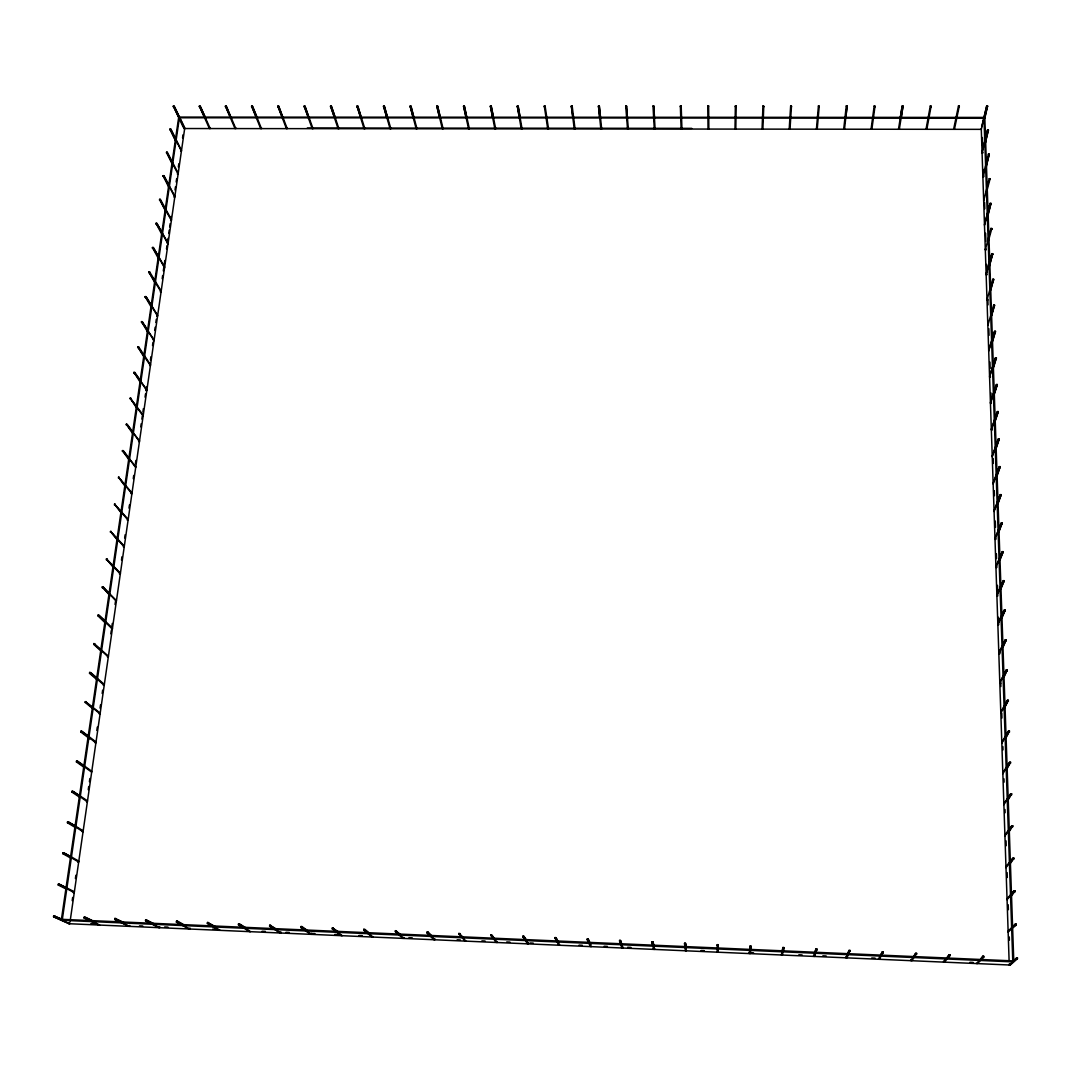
<?xml version="1.0" encoding="UTF-8"?>
<svg xmlns="http://www.w3.org/2000/svg" width="1071" height="1071" viewBox="0 0 1071 1071"><rect width="100%" height="100%" fill="white"/><g stroke="black" fill="none" stroke-linecap="round" stroke-linejoin="round"><path stroke-width="1.5" d="M813.612 955.426L813.612 956.403L815.941 948.946L816.932 948.986L814.576 956.457L814.589 955.466M818.418 105.989L819.248 106.698L818.418 105.989L816.41 129.189M815.941 948.946L814.763 953.217L783.129 951.838L783.918 947.554L782.928 947.514L782.151 951.798L750.61 950.419L750.624 949.428L782.151 950.807M781.388 954.997L782.928 947.514M790.652 105.989L791.469 106.698L790.652 105.989L789.193 129.163M782.352 955.037L783.918 947.554M735.001 129.096L735.349 106.002L736.179 106.002L735.817 129.096M749.285 952.614L749.272 953.578L750.035 946.081L751.012 946.121L750.236 953.632L750.249 952.655L753.529 952.788M749.66 949.388L749.646 950.365L718.213 949L718.239 948.009L749.66 949.388L750.035 946.081M762.954 106.002L763.784 106.698L762.954 106.002L762.057 129.122M718.226 944.702L718.199 945.693L717.222 945.653L717.249 944.649L718.226 944.702L718.226 952.226L718.239 951.249M736.179 106.002L735.335 106.712L735.349 106.002M717.289 951.209L717.262 952.173L717.249 944.649M685.36 950.78L684.57 943.23L685.547 943.27L685.949 946.563M707.824 106.002L707.797 106.712L708.641 106.002L707.824 106.002L708.025 129.069M684.985 946.563L684.958 947.54L653.738 946.175L653.779 945.198L684.985 946.563L684.57 943.23M686.324 950.82L685.547 943.27M652.989 941.864L654.515 949.428L654.555 948.451L653.591 948.411L653.564 949.388L652.011 941.811L652.989 941.864L653.926 945.813M680.366 106.016L680.353 106.712L681.196 106.016L680.366 106.016L681.116 129.042L681.143 128.359M652.815 945.158L652.775 946.135L621.675 944.769L621.702 943.792L652.815 945.158L652.011 941.811M681.946 128.359L681.932 129.042L681.196 106.016M654.475 117.288L654.448 117.984L680.741 117.997L680.768 117.301L654.475 117.288L653.819 106.016L653.002 106.016L653.792 106.725L655.091 129.015L655.131 128.333M621.916 947.018L621.876 947.996L619.56 940.405L620.524 940.445L621.93 944.421M654.327 128.333L654.287 129.015L653.002 106.016M622.867 947.059L622.827 948.036L620.524 940.445M653.792 106.725L653.819 106.016M620.752 943.752L620.711 944.729L589.706 943.377L589.746 942.4L620.752 943.752L619.56 940.405M762.873 129.136L763.784 106.002M590.282 946.603L587.216 938.999L588.18 939.039L590.764 944.582M627.459 117.275L653.671 117.288L653.645 117.984L627.432 117.971L626.522 106.029L625.705 106.029L626.495 106.725L628.342 128.989L628.369 128.306M591.232 946.644L588.18 939.039M626.495 106.725L626.522 106.029M588.796 942.36L588.742 943.337L557.844 941.985L557.897 941.007L588.796 942.36L587.216 938.999M627.566 128.306L627.539 128.989L625.705 106.029M601.701 128.279L601.661 128.962L599.305 106.029L598.488 106.029L600.858 128.962L600.898 128.279M558.808 945.224L554.979 937.594L555.943 937.634L558.259 941.637M559.745 945.265L555.943 937.634M556.947 940.967L556.893 941.945L526.089 940.592L526.142 939.615L556.947 940.967L554.979 937.594M600.51 117.261L600.47 117.957L626.615 117.971L626.642 117.275L600.51 117.261L599.305 106.029M525.192 939.575L525.138 940.552L494.441 939.213L494.507 938.236L525.192 939.575L522.862 936.201L523.826 936.241L526.584 940.244M527.481 942.882L527.427 943.846L522.862 936.201M574.297 128.252L574.257 128.935L571.352 106.029L572.168 106.029L575.047 128.935L575.087 128.252M528.418 942.922L528.364 943.886L523.826 936.241M572.168 106.029L571.312 106.739M496.208 941.503L496.154 942.467L490.839 934.796L495.364 939.321M544.296 106.042L544.242 106.739L545.099 106.042L544.296 106.042L547.723 128.908L547.763 128.225M497.145 941.543L497.091 942.507L491.803 934.849M493.557 938.196L493.49 939.173L462.9 937.835L462.967 936.857L493.557 938.196L490.839 934.796M548.566 128.225L548.526 128.908L545.099 106.042M790.01 129.163L791.482 105.989M520.131 117.234L520.078 117.917L545.996 117.93L546.049 117.248L520.131 117.234L518.11 106.042L517.306 106.042L521.269 128.881L521.309 128.199M522.113 128.199L522.059 128.881L518.11 106.042M464.975 941.101L458.937 933.417L463.944 937.942M459.887 933.457L459.82 934.434L458.87 934.394M428.092 932.065L428.012 933.055L427.061 933.015L427.128 932.024L428.092 932.065L432.63 936.576M495.726 128.172L495.672 128.855L491.201 106.042L490.398 106.042L494.882 128.855L494.936 128.172M490.398 106.042L492.633 117.917L466.862 117.904L464.372 106.056L463.569 106.056L468.576 128.828L468.629 128.145M493.49 117.221L493.436 117.917L519.288 117.917L519.328 117.234L493.49 117.221L491.201 106.042M403.017 937.42L402.937 938.383L395.36 931.623L395.44 930.645L400.701 934.555M403.941 937.46L403.861 938.424L395.36 931.623M469.419 128.145L469.366 128.828L464.372 106.056M396.31 931.663L396.39 930.686M399.269 934.073L399.188 935.037L368.906 933.711L368.986 932.747L399.269 934.073L395.44 930.645M463.569 106.056L466.072 117.904L440.368 117.89L437.611 106.056L436.807 106.056L442.336 128.801L442.39 128.118M368.049 932.707L367.969 933.671L337.78 932.359L337.86 931.395L368.049 932.707L363.845 929.28L363.765 930.257L372.065 937.018M436.807 106.056L439.565 117.89L413.942 117.877L410.929 106.056L410.126 106.056L416.177 128.774L416.231 128.092M443.18 128.118L443.126 128.801L437.611 106.056M373.003 937.058L363.845 929.28M817.227 129.189L819.248 105.989M417.021 128.092L416.954 128.774L410.929 106.056M341.301 935.666L332.278 928.878L332.371 927.901L338.463 931.837M342.225 935.706L333.215 928.918L333.309 927.941M336.937 931.355L336.843 932.319L306.748 930.994L306.855 930.043L336.937 931.355L332.371 927.901M410.126 106.056L413.152 117.877L387.582 117.864L384.315 106.069L383.525 106.069L390.085 128.748L390.152 128.065M305.918 930.003L305.824 930.953L275.836 929.641L275.93 928.691L305.918 930.003L300.991 926.535L300.897 927.513L310.644 934.327L310.737 933.377L314.954 933.564M383.525 106.069L386.805 117.864L361.315 117.85L357.781 106.069L356.991 106.069L364.06 128.721L364.127 128.038M311.648 933.417L311.554 934.367L300.897 927.513M390.928 128.065L390.861 128.748L384.315 106.069M301.835 927.553L301.928 926.576L300.991 926.535M280.174 932.038L280.067 932.988L269.611 926.147L269.718 925.183L277.175 929.508M281.084 932.078L280.99 933.028L269.611 926.147M364.916 128.038L364.836 128.721L357.781 106.069M270.548 926.187L270.655 925.224M275.006 928.651L274.899 929.601L245.018 928.303L245.112 927.339L275.006 928.651L269.718 925.183M338.958 128.011L338.891 128.694L331.327 106.083L330.537 106.083L338.115 128.694L338.182 128.011M244.201 927.299L244.094 928.262L214.294 926.951L214.401 926L244.201 927.299L238.552 923.818L238.445 924.795L249.61 931.65M335.183 117.154L335.103 117.837L360.525 117.85L360.592 117.167L335.183 117.154L331.327 106.083M250.52 931.69L238.552 923.818M843.694 129.216L846.264 105.989L847.094 105.989L844.51 129.216M845.795 117.368L872.597 117.368L872.611 118.078L845.795 118.064L847.094 105.989M312.317 127.984L312.237 128.667L304.151 106.083L304.94 106.083L308.97 117.823L334.326 117.837L334.393 117.154L309.05 117.141M313.093 127.984L313.013 128.667L304.94 106.083M219.234 930.311L207.372 923.443L207.479 922.466L216.315 927.111M220.144 930.351L208.296 923.483L208.417 922.506M213.49 925.96L213.37 926.91L183.677 925.612L183.797 924.661L213.49 925.96L207.479 922.466M750.436 951.021L751.012 946.121M286.506 127.958L286.426 128.64L277.844 106.083L278.634 106.083L282.918 117.823L308.194 117.823L308.274 117.141L282.998 117.141M287.282 127.971L287.202 128.64L278.634 106.083M182.873 924.621L182.753 925.572L153.153 924.286L153.273 923.322L182.873 924.621L176.528 921.127L176.407 922.091L188.965 928.985L189.995 928.075L189.875 929.026L176.407 922.091M177.331 922.131L177.451 921.167L176.528 921.127M257.013 117.127L256.933 117.81L282.142 117.823L282.222 117.127L257.013 117.127L252.395 106.096L251.605 106.096L260.695 128.614L260.775 127.944M158.91 926.71L158.803 927.66L145.536 920.739L145.656 919.775L153.943 923.671M159.82 926.75L159.699 927.7L145.536 920.739M261.552 127.944L261.458 128.614L252.395 106.096M146.459 920.779L146.58 919.815M152.363 923.282L152.243 924.246L122.737 922.948L122.87 921.997L152.363 923.282L145.656 919.775M235.111 127.918L235.031 128.587L225.446 106.096L226.235 106.096L231.015 117.797L256.156 117.81L256.237 117.127L231.108 117.114M129.752 925.438L129.618 926.375L114.771 919.4L114.905 918.436L124.182 922.653M235.888 127.918L235.794 128.587L226.235 106.096M121.96 921.957L121.826 922.907L92.427 921.622L92.548 920.672L121.96 921.957L114.905 918.436M115.695 919.44L115.829 918.476M210.291 127.891L210.197 128.56L200.143 106.096L199.353 106.096L209.434 128.56L209.528 127.891M91.651 920.632L91.517 921.582L62.198 920.297L66.777 888.93L65.88 888.89L61.435 919.32L91.651 920.632L84.248 917.111L84.114 918.061L98.746 925.023M205.271 117.1L205.177 117.783L230.238 117.797L230.332 117.114L205.271 117.1L200.143 106.096M871.058 129.243L874.19 105.975L875.034 106.685L874.19 105.975M871.874 129.243L875.034 105.975M99.643 925.063L84.248 917.111M1012.764 960.874L1017.41 957.715L1017.45 958.732L1010.234 965.038L68.865 923.711L69.896 922.814L69.762 923.751L53.55 916.736L53.697 915.772L62.332 919.36M72.212 900.591L72.667 897.431M75.398 878.528L75.88 875.235M88.25 789.675L88.719 786.489M89.402 781.696L89.87 778.51M96.832 730.422L97.3 727.115M100.045 708.145L100.527 704.879M102.173 693.446L102.642 690.179M110.808 633.804L111.264 630.605M111.853 626.602L112.308 623.442M115.039 604.499L115.507 601.353M121.478 560.053L121.947 556.773M124.664 538.003L125.133 534.764M128.989 508.136L129.457 504.923M133.259 478.617L133.714 475.444M135.428 463.582L135.883 460.436M140.743 426.847L141.198 423.741M141.867 419.082L142.323 415.963M142.912 411.92L143.38 408.653M145.04 397.167L145.522 393.887M146.566 386.618L146.098 389.857L146.901 389.871L133.995 372.333L140.408 382.534M150.422 359.963L150.891 356.75M152.51 345.518L152.979 342.305M154.693 330.43L155.161 327.257M155.844 322.491L156.299 319.319M162.19 278.674L162.631 275.555M163.314 270.896L163.756 267.777M164.345 263.761L164.814 260.467M166.487 248.927L166.969 245.62M167.545 241.631L168.013 238.364M168.723 233.478L169.191 230.211M169.673 226.945L170.142 223.678M171.186 216.476L170.717 219.716L171.494 219.716L160.355 199.367L159.566 199.367L165.831 211.697M175.015 189.995L175.483 186.809M176.166 182.003L176.635 178.803M178.348 166.996L178.803 163.823M182.552 137.945L182.994 134.812M183.998 127.864L183.904 128.533L981.29 129.35L986.712 105.962L987.569 105.962L984.825 118.131L985.615 141.198L984.771 141.198L983.968 117.422L956.845 117.408L956.858 118.118L984.825 118.131M70.124 921.221L184.774 127.864L174.118 106.109L173.341 106.109L183.248 127.195M66.014 887.953L70.418 857.898L71.315 857.938L66.924 887.993L58.383 884.07L58.236 885.021L66.482 889.198M70.552 856.974L74.89 827.267L75.787 827.294L71.449 857.001L63.002 852.757L62.868 853.681L71.007 858.232M75.024 826.343L79.321 796.985L80.205 797.025L75.921 826.384L67.58 821.805L67.446 822.729L75.479 827.615M79.455 796.088L83.699 767.064L84.569 767.09L80.338 796.114L72.105 791.215L71.971 792.125L79.897 797.373M83.819 766.18L88.023 737.491L88.893 737.517L84.703 766.207L76.563 760.986L76.429 761.896L84.261 767.479M88.143 736.607L92.293 708.252L93.164 708.279L89.027 736.634L80.981 731.118L80.847 732.015L89.87 738.91M96.644 678.492L100.701 650.78L101.558 650.807L97.515 678.519L89.656 672.414L89.522 673.284L97.073 679.831M104.945 621.689L108.907 594.592L109.764 594.619L105.801 621.716L98.13 615.049L98.01 615.892L105.882 623.55M112.95 566.974L113.794 567.001L109.885 593.789L109.028 593.762L112.95 566.974L106.417 558.982L120.421 573.186L119.457 573.989L120.3 574.002L106.417 558.982M128.774 458.723L132.483 433.38L133.313 433.394L129.604 458.736L122.442 450.556L135.803 466.742M132.603 432.604L136.258 407.529L137.088 407.542L133.42 432.617L126.338 424.196L139.538 440.837L138.721 440.824M140.114 381.182L143.701 356.643L144.518 356.656L140.93 381.196L133.995 372.333M147.477 330.872L150.984 306.855L151.787 306.855L148.28 330.885L141.506 321.581L154.117 339.976L153.314 339.962M151.091 306.105L154.572 282.342L155.362 282.356L151.895 306.119L145.187 296.613L146.004 296.627L157.665 315.423L156.875 315.41M158.213 257.375L161.614 234.094L162.417 234.107L159.017 257.375L152.457 247.481L153.26 247.481L164.653 267.067M161.721 233.384L165.095 210.344L165.885 210.358L162.511 233.384L156.031 223.29L156.821 223.304L168.093 243.278L167.304 243.264M168.629 186.153L171.936 163.582L172.712 163.595L169.419 186.153L163.06 175.684L163.85 175.684L174.868 196.408L173.984 197.091L174.76 197.104L163.85 175.684M175.39 139.873L178.629 117.77L204.4 117.783L204.494 117.1L179.5 117.087L176.166 139.873L175.39 139.873L169.954 129.056L170.731 129.056L181.494 150.476L180.638 151.158L181.401 151.158L170.731 129.056M92.856 708.707L85.211 702.469L85.345 701.599L100.205 713.072L99.215 713.902L100.072 713.929L85.345 701.599M101.758 651.757L93.793 644.421L93.913 643.564L108.425 656.175L107.569 656.148M109.952 595.663L102.294 586.854L116.458 600.55M117.957 540.801L110.487 531.417L124.33 546.143L123.486 546.116M121.893 513.839L114.517 504.16L128.185 519.381M125.213 486.448L118.506 477.211L132.014 492.914L131.198 492.901M129.082 460.048L122.442 450.556M132.898 433.929L126.338 424.196M136.673 408.091L130.193 398.117L143.246 415.213M144.103 357.245L137.771 346.817L138.587 346.83L150.529 364.796L149.619 365.532L150.422 365.532L137.771 346.817M148.146 332.84L141.506 321.581M151.761 308.1L145.187 296.613M155.335 283.614L148.842 271.914L149.645 271.927L161.172 291.125L160.275 291.834L161.078 291.848L148.842 271.914M158.869 259.396L152.457 247.481M162.364 235.419L156.031 223.29M168.843 187.438L163.06 175.684M172.244 164.184L166.527 152.256L167.317 152.256L178.201 173.328L177.331 174.011L178.094 174.011L166.527 152.256M176.327 142.59L169.954 129.056M54.46 916.776L54.608 915.812M59.28 884.111L74.381 891.795L73.35 892.678L74.247 892.719L58.383 884.07M77.795 862.008L78.678 862.048L63.002 852.757M82.172 831.698L83.056 831.739L67.58 821.805M86.51 801.737L87.38 801.777L72.105 791.215M91.664 772.151L76.563 760.986M95.024 742.846L95.895 742.872L80.981 731.118M86.229 701.625L85.211 702.469M90.526 672.441L104.342 684.463L103.352 685.293L104.208 685.32L89.656 672.414M94.784 643.591L93.793 644.421M111.504 629.012L112.348 629.038L98.13 615.049M116.337 601.367L103.164 586.868M107.274 558.995L106.297 559.812M111.344 531.43L110.367 532.233M115.36 504.173L114.396 504.977M119.35 477.224L118.386 478.014M135.682 467.518L123.285 450.57M138.614 441.6L139.431 441.613L127.168 424.21M131.023 398.131L130.073 398.894M145.991 390.62L146.794 390.62L134.826 372.347M138.587 346.83L137.664 347.58M154.01 340.712L142.323 321.595M156.768 316.146L157.557 316.146L146.004 296.627M149.645 271.927L148.735 272.65M164.546 267.79L153.26 247.481M167.986 243.987L156.821 223.304M160.355 199.367L159.459 200.076M167.317 152.256L166.42 152.952M184.667 128.533L174.118 106.109M900.082 118.881L902.197 105.975L903.04 105.975L899.319 129.27M898.489 129.27L902.197 105.975M901.153 117.382L928.129 117.395L928.142 118.105L901.166 118.091L903.04 105.975M926.013 129.296L930.297 105.962L931.154 106.685L930.297 105.962M926.843 129.296L931.141 105.962M953.605 129.323L958.465 105.962L959.335 106.672L958.465 105.962M954.435 129.323L959.308 105.962M981.652 127.047L986.712 105.962M984.436 118.921L987.569 105.962M984.865 145.067L988.413 129.926L987.556 129.912L982.053 152.243L982.883 152.243M987.556 129.912L982.08 152.952L982.91 152.952M984.838 144.344L988.413 129.926M985.681 169.044L989.256 154.144L988.399 154.144L982.87 176.795L983.714 176.795L983.473 169.472M985.681 168.241L989.256 154.144M983.673 200.893L989.256 178.616L990.14 179.366L989.256 178.616M986.9 190.946L990.113 178.629M984.477 224.522L990.113 203.37L990.983 203.383L988.145 214.802L988.975 238.887L988.105 238.873L987.288 214.802L988.145 214.802M984.49 225.258L990.113 203.37M987.743 215.458L990.983 203.383M990.983 228.391L991.88 229.154L990.983 228.391L985.32 249.878L986.177 249.891M987.904 242.756L991.853 228.404M989.042 267.603L992.75 253.707L991.866 253.693L986.123 274.015L986.98 274.029M991.866 253.693L986.15 274.765L987.007 274.778M989.015 266.84L992.75 253.707M990.729 290.107L989.858 290.094L990.702 314.981L991.585 314.981L990.729 290.107L993.647 279.29L992.763 279.277L986.993 299.92L987.85 299.934M990.059 291.526L993.647 279.29M987.85 325.356L993.66 305.141L994.544 305.155L991.612 315.758L992.469 340.913L991.599 340.899L990.729 315.744L991.612 315.758M991.398 315.624L994.544 305.155M988.68 350.297L994.571 331.3L995.468 331.314L992.509 341.703L993.379 367.139L992.482 367.125L991.626 341.689L992.509 341.703M988.707 351.074L994.571 331.3M992.014 342.399L995.468 331.314M993.406 367.929L992.509 367.915L993.393 393.646L994.29 393.659L993.406 367.929L996.391 357.768L995.495 357.754L989.55 376.296L990.421 376.309M995.495 357.754L989.577 377.072L990.447 377.086M992.911 368.585L996.391 357.768M993.326 397.435L997.329 384.529L996.432 384.516L990.421 402.576L991.304 402.589M996.432 384.516L990.447 403.365L991.331 403.379M993.299 396.631L997.329 384.529M994.236 424.17L998.279 411.585L997.369 411.572L991.318 429.15L992.201 429.163M997.369 411.572L991.344 429.953L992.228 429.966L992.094 425.937M994.209 423.366L998.279 411.585M992.215 456.018L998.319 438.949L999.23 438.963L996.164 448.414L997.074 475.029L996.177 475.002L995.267 448.401L996.164 448.414M992.241 456.822L998.319 438.949M995.334 449.82L999.23 438.963M815.526 952.882L816.932 948.986M993.125 483.195L999.283 466.635L1000.207 466.648L997.114 475.859L998.038 502.768L997.114 502.754L996.204 475.832L997.114 475.859M993.152 484.012L999.283 466.635M996.833 475.685L1000.207 466.648M994.049 510.68L1000.26 494.641L1001.184 494.668L998.065 503.611L999.002 530.841L998.078 530.814L997.155 503.584L998.065 503.611M994.075 511.51L1000.26 494.641M997.784 503.41L1001.184 494.668M999.029 531.685L998.105 531.671L999.042 559.209L999.966 559.236L999.029 531.685L1002.175 523.009L1001.251 522.983L994.972 538.485L995.883 538.499M1001.251 522.983L994.999 539.315L995.91 539.342M998.4 532.3L1002.175 523.009M1000.006 560.093L999.082 560.066L1000.033 587.939L1000.957 587.966L1000.006 560.093L1003.192 551.685L1002.255 551.659L995.91 566.599L996.833 566.626M1002.255 551.659L995.95 567.456L996.86 567.469M1000.006 559.156L1003.192 551.685M1000.983 588.836L1000.06 588.809L1001.024 617.003L1001.961 617.03L1000.983 588.836L1004.196 580.696L1003.259 580.669L996.86 595.048L997.784 595.074M1003.259 580.669L996.9 595.904L997.811 595.931M1000.997 587.885L1004.196 580.696M1001.987 617.913L1001.05 617.887L1002.028 646.415L1002.965 646.442L1001.987 617.913L1005.227 610.055L1004.29 610.028L997.824 623.831L998.748 623.844M1004.29 610.028L997.864 624.688L998.788 624.714M1001.987 616.95L1005.227 610.055M847.482 953.659L815.741 952.266L815.741 953.257L847.482 954.649L849.062 950.392L850.053 950.432L846.92 957.876L846.92 956.885M849.062 950.392L845.943 957.835L845.943 956.845M848.165 954.301L850.053 950.432M1002.992 647.326L1002.054 647.299L1003.045 676.176L1003.982 676.203L1002.992 647.326L1006.271 639.762L1005.321 639.735L998.801 652.935L999.738 652.962M1005.321 639.735L998.828 653.819L999.765 653.846L999.618 649.642M1002.643 647.098L1006.271 639.762M1004.022 677.1L1003.072 677.073L1004.076 706.298L1005.026 706.325L1004.022 677.1L1007.329 669.83L1006.365 669.803L999.792 682.401L1000.729 682.428L1000.863 686.524M1006.365 669.803L999.819 683.285L1000.756 683.311M1002.684 678.693L1007.329 669.83M1000.783 712.202L1007.436 700.247L1008.387 700.273L1003.728 709.591M1000.823 713.099L1007.436 700.247M1003.955 708.239L1008.387 700.273M1001.8 742.364L1008.507 731.051L1009.471 731.078L1006.097 737.718L1007.128 767.653L1006.164 767.626L1005.147 737.691L1006.097 737.718M1001.827 743.274L1008.507 731.051M1005.267 738.147L1009.471 731.078M848.473 954.689L880.322 956.082L882.303 951.838L883.294 951.878L879.358 959.295M878.381 959.255L882.303 951.838M880.924 955.734L883.294 951.878M1002.817 772.887L1009.592 762.231L1010.569 762.257L1007.155 768.59L1008.199 798.886L1007.235 798.846L1006.191 768.55L1007.155 768.59M1002.844 773.811L1009.592 762.231M1006.312 768.924L1010.569 762.257M1003.848 803.786L1010.689 793.798L1011.667 793.825L1008.226 799.823L1009.284 830.494L1008.306 830.453L1007.262 799.796L1008.226 799.823M1003.875 804.709L1010.689 793.798M1008.239 798.819L1011.667 793.825M913.255 956.537L881.299 955.131L881.313 956.135L913.268 957.528L915.651 953.284L916.656 953.337L911.916 960.727L911.903 959.736M915.651 953.284L910.939 960.687L910.926 959.696M913.804 957.179L916.656 953.337M1004.893 835.045L1011.8 825.754L1012.791 825.795L1009.324 831.444L1010.381 862.503L1009.404 862.463L1008.347 831.417L1009.324 831.444M1004.933 835.996L1011.8 825.754M1008.828 831.096L1012.791 825.795M1005.95 866.693L1012.938 858.112L1013.929 858.152L1010.422 863.467L1011.493 894.901L1010.502 894.861L1009.431 863.427L1010.422 863.467M1005.99 867.657L1012.938 858.112M1008.922 864.284L1013.929 858.152M946.309 957.969L914.246 956.577L914.259 957.568L946.336 958.973L949.12 954.743L950.124 954.783L944.582 962.16L944.555 961.169M949.12 954.743L943.591 962.119L943.578 961.129M977.354 963.592L983.74 957.26L983.714 956.256L982.696 956.202L979.51 960.433L947.326 959.014L950.124 954.783M1007.021 898.73L1014.076 890.885L1015.08 890.925L1011.533 895.878L1012.617 927.7L1011.626 927.66L1010.542 895.838L1011.533 895.878M1007.061 899.707L1014.076 890.885M1010.02 896.534L1015.08 890.925M1008.106 931.168L1015.228 924.072L1016.232 924.112L1016.272 925.116L1011.667 928.651L1012.791 961.878L980.501 960.473L980.474 959.469L1013.768 960.928L1012.657 928.691M976.364 963.552L983.714 956.256M1008.146 932.145L1016.232 924.112M1017.41 957.715L1009.243 964.998L1009.217 964.007M173.248 106.792L174.024 106.792M199.26 106.792L200.049 106.792M225.352 106.779L226.142 106.779M251.524 106.779L252.301 106.779M277.764 106.779L278.54 106.779M304.07 106.765L304.86 106.765M330.457 106.765L331.247 106.765M356.911 106.765L357.714 106.765M383.458 106.765L384.248 106.765M410.059 106.752L410.862 106.752M436.74 106.752L437.544 106.752M463.502 106.752L464.305 106.752M490.344 106.739L491.147 106.739M517.253 106.739L518.069 106.739M598.448 106.725L599.265 106.725M847.107 106.698L846.264 105.989M902.21 106.685L903.054 106.685M986.739 106.672L987.596 106.672M361.382 117.167L386.872 117.181M387.662 117.181L413.205 117.181M414.008 117.181L439.632 117.194M440.422 117.194L466.126 117.208M466.916 117.208L492.687 117.221M307.31 127.984L691.732 128.359M169.847 129.752L170.637 129.752M987.582 130.635L988.426 130.649M989.283 154.867L988.399 154.144M982.843 176.072L983.687 176.086M162.953 176.394L163.743 176.394M990.14 204.119L991.01 204.119M170.61 220.412L171.4 220.425L159.566 199.367M155.924 224.013L156.714 224.026M985.293 249.141L986.15 249.141M152.35 248.204L153.153 248.218M991.893 254.456L992.777 254.47M993.674 280.053L992.763 279.277M986.967 299.17L987.837 299.17L988.024 304.874M145.08 297.363L145.897 297.377M994.571 305.931L993.66 305.141M141.385 322.344L142.202 322.344M994.598 332.09L995.495 332.104M995.521 358.557L996.418 358.571M133.888 373.096L134.718 373.11M996.458 385.319L997.355 385.332M997.396 412.389L998.306 412.402M126.217 424.986L127.061 425M998.346 439.779L999.27 439.793M122.322 451.346L123.165 451.36M999.323 467.478L1000.234 467.492M1000.301 495.498L1001.224 495.512M131.077 493.691L131.907 493.704L118.506 477.211M1001.278 523.839L1002.215 523.866M127.248 520.158L128.078 520.185L114.517 504.16M1002.282 552.529L1003.219 552.542M123.379 546.933L124.209 546.946L110.487 531.417M1003.299 581.553L1004.237 581.566M102.173 587.698L103.03 587.711M1004.317 610.912L1005.267 610.939M98.01 615.892L98.867 615.919M1005.348 640.632L1006.298 640.659M111.625 628.182L112.468 628.208L99.001 615.075M1006.405 670.714L1007.356 670.741M107.448 656.992L108.305 657.018L93.913 643.564M89.522 673.284L90.406 673.311M1007.463 701.157L1008.427 701.184M1008.534 731.975L1009.511 732.002M80.847 732.015L81.731 732.042M1009.618 763.168L1010.596 763.208M76.429 761.896L77.326 761.923M1010.729 794.749L1011.707 794.789M71.971 792.125L72.855 792.165M1011.841 826.718L1012.831 826.758M67.446 822.729L68.343 822.756M1012.965 859.089L1013.956 859.129M62.868 853.681L63.778 853.721M1014.103 891.875L1015.107 891.915M58.236 885.021L59.146 885.061M1016.272 925.116L1015.268 925.063L1015.228 924.072M84.114 918.061L85.024 918.101M207.372 923.443L208.296 923.483M238.445 924.795L239.369 924.835M332.278 928.878L333.215 928.918M363.765 930.257L364.716 930.297M490.772 935.786L491.736 935.826M522.795 937.179L523.759 937.219M554.925 938.584L555.889 938.624M587.162 939.99L588.14 940.03M619.52 941.396L620.484 941.436M651.971 942.815L652.949 942.855M684.543 944.234L685.52 944.274M750.021 947.085L750.999 947.125M782.914 948.518L783.905 948.558M815.941 949.95L816.932 949.99M849.062 951.396L850.066 951.436M882.303 952.842L883.307 952.882M915.665 954.301L916.669 954.341M949.147 955.76L950.151 955.801M983.74 957.26L982.736 957.22L982.696 956.202M1017.45 958.732L1016.433 958.692L1016.406 957.675M783.129 950.847L814.763 952.226M848.473 953.699L880.308 955.091M947.3 958.023L979.483 959.429M90.821 923.724L94.047 923.871M139.471 925.866L142.711 926M164.693 926.964L167.946 927.111M212.821 929.079L216.088 929.226M262.114 931.248L265.394 931.382M286.024 932.292L289.317 932.439M334.781 934.434L338.088 934.568M358.892 935.492L362.212 935.626M408.948 937.687L412.281 937.821M457.116 939.789L460.289 939.936M481.896 940.887L485.069 941.021M506.73 941.971L509.916 942.105M530.025 942.989L533.224 943.136M579.076 945.144L582.289 945.278M604.178 946.242L607.404 946.389M627.713 947.273L630.953 947.42M700.996 950.486L704.263 950.633M798.819 954.783L802.099 954.93M822.836 955.827L826.143 955.975M871.754 957.983L875.061 958.13M969.978 962.293L973.164 962.427M53.697 915.772L61.435 919.32M53.55 916.736L68.865 923.711M85.171 917.151L93.927 921.328M114.771 919.4L128.721 926.335M177.451 921.167L184.413 925.009M63.912 852.784L78.812 861.138M68.477 821.832L83.19 830.828M239.489 923.858L246.45 928.155M72.989 791.241L87.514 800.88M301.928 926.576L306.788 930.003M77.46 761.026L91.785 771.267M81.865 731.145L96.015 742.002M364.796 929.32L369.535 933.202M427.061 933.015L433.902 939.736L434.906 938.825L434.839 939.776L427.128 932.024M102.294 586.854L109.028 593.762M458.937 933.417L465.912 941.141M130.193 398.117L143.139 415.976M173.341 106.109L179.741 119.162M199.353 106.096L204.775 117.716M225.446 106.096L230.6 117.73M251.605 106.096L256.505 117.743M277.844 106.083L282.463 117.756M304.151 106.083L308.234 117.034M330.537 106.083L334.366 117.047M356.991 106.069L360.566 117.06M517.306 106.042L519.315 117.114M571.352 106.029L572.824 117.141M598.488 106.029L599.693 117.154M982.388 137.53L982.669 145.696M984.584 202.473L984.785 208.778M985.615 233.224L985.882 241.189M986.659 264.363L986.927 272.409M988.828 328.69L989.042 335.343M989.952 362.118L990.166 368.424M990.983 393.017L991.197 399.403M993.192 458.495L993.353 463.435M994.276 490.692L994.437 495.699M995.294 521.042L995.508 527.401M996.391 553.787L996.552 558.593M997.462 585.328L997.623 590.201M998.533 617.284L998.694 622.211M1001.76 713.139L1001.921 718.012M1002.884 746.594L1002.992 749.887M1003.969 778.845L1004.076 782.165M1005 809.542L1005.107 812.728M1006.057 840.882L1006.218 845.729M1007.128 872.597L1007.289 877.51M1008.199 904.714L1008.373 909.681M1009.284 936.964L1009.391 940.151M1010.194 964.047L1010.234 965.038M981.264 128.654L1009.11 960.821M708.641 106.002L708.841 129.069M818.231 117.355L818.231 118.051L844.965 118.064L844.965 117.368L818.231 117.355M817.401 117.355L817.401 118.051L790.733 118.038L790.746 117.341L817.401 117.355M789.916 117.341L789.916 118.038L763.328 118.038L763.328 117.328L789.916 117.341M762.512 117.328L762.498 118.024L735.991 118.024L736.005 117.315L762.512 117.328M717.262 947.969L717.249 948.96L685.922 947.581L685.949 946.603L717.262 947.969M735.188 117.315L735.175 118.024L708.734 118.011L708.748 117.301L735.188 117.315M707.931 117.301L707.918 118.011L681.558 117.997L681.571 117.301L707.931 117.301M599.706 117.261L599.666 117.957L573.601 117.944L573.641 117.248L599.706 117.261M572.838 117.248L572.798 117.944L546.799 117.93L546.853 117.248L572.838 117.248M462.029 936.817L461.962 937.781L431.466 936.456L431.533 935.492L462.029 936.817M430.596 935.438L430.529 936.415L400.126 935.077L400.206 934.113L430.596 935.438M96.524 679.349L92.427 707.382L93.284 707.409L97.381 679.375L96.524 679.349M104.824 622.532L100.821 649.923L101.678 649.95L105.681 622.546L104.824 622.532M116.94 539.664L113.071 566.157L113.914 566.171L117.783 539.677L116.94 539.664M120.889 512.648L117.06 538.847L117.904 538.86L121.733 512.661L120.889 512.648M124.798 485.939L121.01 511.844L121.853 511.858L125.628 485.953L124.798 485.939M128.667 459.513L124.919 485.136L125.749 485.15L129.497 459.526L128.667 459.513M140.006 381.945L136.378 406.752L137.195 406.766L140.823 381.959L140.006 381.945M147.356 331.622L143.809 355.893L144.625 355.907L148.173 331.622L147.356 331.622M158.106 258.098L154.666 281.619L155.469 281.619L158.91 258.098L158.106 258.098M168.522 186.849L165.202 209.648L165.978 209.648L169.312 186.849L168.522 186.849M175.296 140.569L172.029 162.886L172.806 162.899L176.072 140.569L175.296 140.569M900.323 117.382L873.441 117.368L873.441 118.078L900.336 118.091L900.323 117.382M956.001 117.408L928.959 117.395L928.972 118.105L956.028 118.118L956.001 117.408M985.641 141.907L984.798 141.907L985.601 165.229L986.445 165.229L985.641 141.907M986.471 165.951L985.615 165.951L986.418 189.513L987.275 189.513L986.471 165.951M987.301 190.25L986.445 190.236L987.261 214.053L988.118 214.066L987.301 190.25M989.002 239.636L988.131 239.623L988.961 263.961L989.832 263.975L989.002 239.636M989.858 264.724L988.988 264.724L989.832 289.331L990.702 289.344L989.858 264.724M994.316 394.449L993.419 394.436L994.303 420.461L995.213 420.475L994.316 394.449M995.24 421.278L994.343 421.264L995.24 447.571L996.137 447.598L995.24 421.278M1005.053 707.235L1004.103 707.195L1005.107 736.768L1006.071 736.808L1005.053 707.235"/></g></svg>
